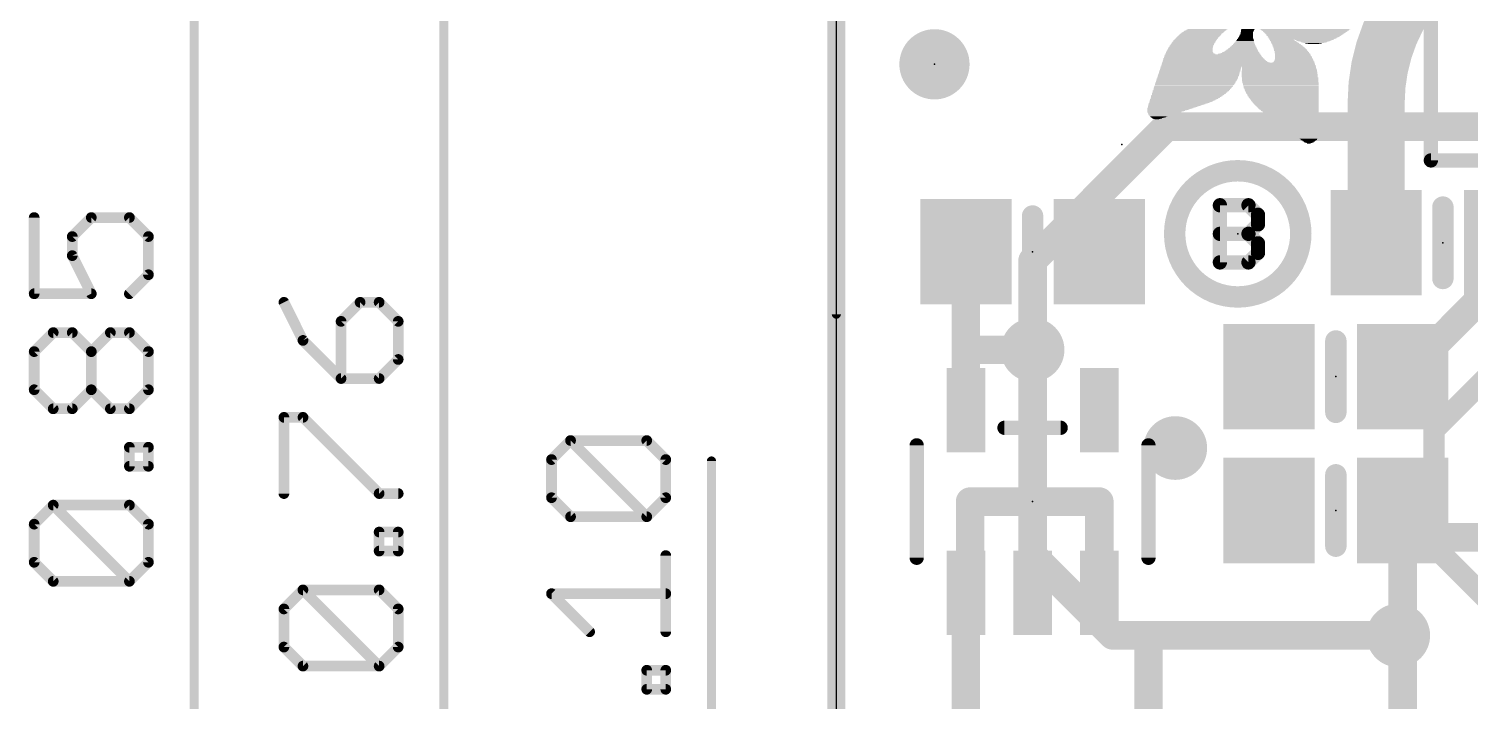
# Model space of a CAD drawing. Extents: x -11.5 to 29.3, y -5.3 to 31.6.
# Drawn here: x -11.5 to 9.02, y 6.68 to 16.25 of the extents above; entities that cross this region are included whole.
import ezdxf

# ---------------------------------------------------------------- set-up
doc = ezdxf.new("R2010")
doc.units = 0
for name, color, linetype in [('1', 12, 'CONTINUOUS'), ('16', 132, 'CONTINUOUS'), ('18', 110, 'CONTINUOUS'), ('20', 53, 'CONTINUOUS'), ('21', 40, 'CONTINUOUS'), ('23', 40, 'CONTINUOUS'), ('47', 253, 'CONTINUOUS')]:
    doc.layers.add(name, color=color, linetype=linetype)

# ---------------------------------------------------------------- blocks, each defined once
blk = doc.blocks.new('RECT')
blk.add_solid([(-0.5, -0.5), (0.5, -0.5), (-0.5, 0.5), (0.5, 0.5)])
blk = doc.blocks.new('PIE')
at = {"const_width": 0.5}
blk.add_lwpolyline([(0, -0.25, 1), (0, 0.25, 1), (0, -0.25)], format="xyb", dxfattribs=at)
blk = doc.blocks.new('ROUNDV')
at = {"const_width": 0.5}
blk.add_lwpolyline([(0, -0.25, 1), (0, 0.25, 1), (0, -0.25)], format="xyb", dxfattribs=at)

msp = doc.modelspace()

# ---------------------------------------------------------------- linework, layer by layer
at = {"layer": '1'}
for points, const_width in [([(0, 0), (0, 21.59)], 0.254), ([(7.686, 13.208), (7.686, 15.201)], 0.8128), ([(1.844, 11.684), (1.844, 13.081)], 0.4064), ([(9.586, 12.827), (8.062, 11.303)], 0.4064), ([(1.844, 10.8251), (1.844, 11.684)], 0.4064), ([(1.844, 11.684), (2.794, 11.684)], 0.4064), ([(3.744, 9.525), (1.905, 9.525)], 0.4064), ([(1.905, 9.525), (1.905, 8.2249)], 0.4064), ([(3.744, 8.2249), (3.744, 9.525)], 0.4064), ([(8.062, 9.398), (8.062, 7.62)], 0.4064), ([(8.062, 9.398), (8.443, 9.017)], 0.4064), ([(8.443, 9.017), (10.287, 9.017)], 0.4064), ([(1.844, 5.842), (1.844, 8.2249)], 0.4064), ([(1.905, 8.2249), (1.844, 8.2249)], 0.4064), ([(8.001, 7.62), (8.062, 7.62)], 0.4064), ([(8.062, 7.62), (8.062, 5.842)], 0.4064)]:
    msp.add_lwpolyline(points, dxfattribs=dict(at, const_width=const_width))
for points, const_width in [([(10.265, 17.78, 0.4142), (7.686, 15.201)], 0.8128), ([(7.8892, 15.201, 1), (7.4828, 15.201)], 0.4064), ([(7.4828, 15.201, 1), (7.8892, 15.201)], 0.4064), ([(7.4828, 13.208, 1), (7.8892, 13.208)], 0.4064), ([(1.9456, 13.081, 1), (1.7424, 13.081)], 0.2032), ([(1.9456, 11.684, 1), (1.7424, 11.684)], 0.2032), ([(1.844, 11.7856, 1), (1.844, 11.5824)], 0.2032), ([(1.7424, 11.684, 1), (1.9456, 11.684)], 0.2032), ([(2.794, 11.5824, 1), (2.794, 11.7856)], 0.2032), ([(7.9902, 11.3748, 1), (8.1338, 11.2312)], 0.2032), ([(1.7424, 10.8251, 1), (1.9456, 10.8251)], 0.2032), ([(1.905, 9.6266, 1), (1.905, 9.4234)], 0.2032), ([(2.0066, 9.525, 1), (1.8034, 9.525)], 0.2032), ([(3.8456, 9.525, 1), (3.6424, 9.525)], 0.2032), ([(3.744, 9.4234, 1), (3.744, 9.6266)], 0.2032), ([(8.1636, 9.398, 1), (7.9604, 9.398)], 0.2032), ([(8.1338, 9.4698, 1), (7.9902, 9.3262)], 0.2032), ([(8.443, 9.1186, 1), (8.443, 8.9154)], 0.2032), ([(8.3712, 8.9452, 1), (8.5148, 9.0888)], 0.2032), ([(1.9456, 8.2249, 1), (1.7424, 8.2249)], 0.2032), ([(1.844, 8.3265, 1), (1.844, 8.1233)], 0.2032), ([(1.905, 8.1233, 1), (1.905, 8.3265)], 0.2032), ([(1.8034, 8.2249, 1), (2.0066, 8.2249)], 0.2032), ([(3.6424, 8.2249, 1), (3.8456, 8.2249)], 0.2032), ([(8.001, 7.7216, 1), (8.001, 7.5184)], 0.2032), ([(8.1636, 7.62, 1), (7.9604, 7.62)], 0.2032), ([(8.062, 7.5184, 1), (8.062, 7.7216)], 0.2032), ([(7.9604, 7.62, 1), (8.1636, 7.62)], 0.2032)]:
    msp.add_lwpolyline(points, format="xyb", dxfattribs=dict(at, const_width=const_width))
at = {"layer": '16'}
for points, const_width in [([(0, 0), (0, 21.59)], 0.254), ([(4.699, 14.859), (2.794, 12.954)], 0.4064), ([(22.733, 14.859), (4.699, 14.859)], 0.4064), ([(2.794, 12.954), (2.794, 11.684)], 0.4064), ([(8.509, 10.541), (9.906, 11.938)], 0.3048), ([(2.794, 11.684), (2.794, 8.763)], 0.4064), ([(8.509, 8.89), (8.509, 10.541)], 0.3048), ([(9.525, 7.874), (8.509, 8.89)], 0.3048), ([(2.794, 8.763), (3.937, 7.62)], 0.4064), ([(3.937, 7.62), (4.445, 7.62)], 0.4064), ([(4.445, 7.62), (8.001, 7.62)], 0.4064), ([(4.445, 2.54), (4.445, 7.62)], 0.4064)]:
    msp.add_lwpolyline(points, dxfattribs=dict(at, const_width=const_width))
for points, const_width in [([(4.699, 14.9606, 1), (4.699, 14.7574)], 0.2032), ([(4.7708, 14.7872, 1), (4.6272, 14.9308)], 0.2032), ([(2.8956, 12.954, 1), (2.6924, 12.954)], 0.2032), ([(2.7222, 13.0258, 1), (2.8658, 12.8822)], 0.2032), ([(2.8956, 11.684, 1), (2.6924, 11.684)], 0.2032), ([(2.6924, 11.684, 1), (2.8956, 11.684)], 0.2032), ([(8.5852, 10.541, 1), (8.4328, 10.541)], 0.1524), ([(8.4551, 10.5949, 1), (8.5629, 10.4871)], 0.1524), ([(8.5629, 8.9439, 1), (8.4551, 8.8361)], 0.1524), ([(2.6924, 8.763, 1), (2.8956, 8.763)], 0.2032), ([(2.8658, 8.8348, 1), (2.7222, 8.6912)], 0.2032), ([(8.4328, 8.89, 1), (8.5852, 8.89)], 0.1524), ([(3.937, 7.7216, 1), (3.937, 7.5184)], 0.2032), ([(4.445, 7.7216, 1), (4.445, 7.5184)], 0.2032), ([(4.5466, 7.62, 1), (4.3434, 7.62)], 0.2032), ([(4.445, 7.5184, 1), (4.445, 7.7216)], 0.2032), ([(8.001, 7.5184, 1), (8.001, 7.7216)], 0.2032), ([(3.8652, 7.5482, 1), (4.0088, 7.6918)], 0.2032)]:
    msp.add_lwpolyline(points, format="xyb", dxfattribs=dict(at, const_width=const_width))
at = {"layer": '20'}
msp.add_line((0, 2.54), (0, 19.05), dxfattribs=at)
at = {"layer": '21'}
for points, const_width in [([(8.465, 19.98), (8.465, 14.38)], 0.2032), ([(8.465, 14.38), (15.465, 14.38)], 0.2032), ([(5.461, 12.9286), (5.461, 13.7421)], 0.2032), ([(5.461, 13.7421), (5.8677, 13.7421)], 0.2032), ([(5.8677, 13.7421), (6.0033, 13.6065)], 0.2032), ([(8.636, 13.716), (8.636, 12.7)], 0.3048), ([(2.794, 13.589), (2.794, 12.573)], 0.3048), ([(6.0033, 13.4709), (5.8677, 13.3353)], 0.2032), ([(6.0033, 13.6065), (6.0033, 13.4709)], 0.2032), ([(5.461, 13.3353), (5.8677, 13.3353)], 0.2032), ([(5.8677, 13.3353), (6.0033, 13.1998)], 0.2032), ([(6.0033, 13.0642), (5.8677, 12.9286)], 0.2032), ([(6.0033, 13.1998), (6.0033, 13.0642)], 0.2032), ([(5.8677, 12.9286), (5.461, 12.9286)], 0.2032), ([(7.112, 10.795), (7.112, 11.811)], 0.3048), ([(2.394, 10.575), (3.194, 10.575)], 0.2032), ([(1.144, 10.325), (1.144, 8.725)], 0.2032), ([(4.444, 10.325), (4.444, 8.725)], 0.2032), ([(7.112, 8.89), (7.112, 9.906)], 0.3048)]:
    msp.add_lwpolyline(points, dxfattribs=dict(at, const_width=const_width))
for points, const_width in [([(5.715, 12.437, 1), (5.715, 14.233, 1), (5.715, 12.437)], 0.3048), ([(8.465, 14.4308, 1), (8.465, 14.3292)], 0.1016), ([(8.4142, 14.38, 1), (8.5158, 14.38)], 0.1016), ([(5.5118, 13.7421, 1), (5.4102, 13.7421)], 0.1016), ([(5.461, 13.7929, 1), (5.461, 13.6913)], 0.1016), ([(5.9037, 13.778, 1), (5.8318, 13.7062)], 0.1016), ([(5.8677, 13.6913, 1), (5.8677, 13.7929)], 0.1016), ([(8.7122, 13.716, 1), (8.5598, 13.716)], 0.1524), ([(2.8702, 13.589, 1), (2.7178, 13.589)], 0.1524), ([(6.0541, 13.6065, 1), (5.9525, 13.6065)], 0.1016), ([(5.9674, 13.5706, 1), (6.0392, 13.6424)], 0.1016), ([(6.0392, 13.435, 1), (5.9674, 13.5068)], 0.1016), ([(5.461, 13.3861, 1), (5.461, 13.2845)], 0.1016), ([(5.9037, 13.3713, 1), (5.8318, 13.2994)], 0.1016), ([(5.8318, 13.3713, 1), (5.9037, 13.2994)], 0.1016), ([(5.8677, 13.2845, 1), (5.8677, 13.3861)], 0.1016), ([(5.9525, 13.4709, 1), (6.0541, 13.4709)], 0.1016), ([(6.0541, 13.1998, 1), (5.9525, 13.1998)], 0.1016), ([(5.9674, 13.1638, 1), (6.0392, 13.2357)], 0.1016), ([(6.0392, 13.0283, 1), (5.9674, 13.1001)], 0.1016), ([(5.461, 12.9794, 1), (5.461, 12.8778)], 0.1016), ([(5.4102, 12.9286, 1), (5.5118, 12.9286)], 0.1016), ([(5.8318, 12.9645, 1), (5.9037, 12.8927)], 0.1016), ([(5.8677, 12.8778, 1), (5.8677, 12.9794)], 0.1016), ([(5.9525, 13.0642, 1), (6.0541, 13.0642)], 0.1016), ([(8.5598, 12.7, 1), (8.7122, 12.7)], 0.1524), ([(2.7178, 12.573, 1), (2.8702, 12.573)], 0.1524), ([(7.1882, 11.811, 1), (7.0358, 11.811)], 0.1524), ([(2.394, 10.6258, 1), (2.394, 10.5242)], 0.1016), ([(3.194, 10.5242, 1), (3.194, 10.6258)], 0.1016), ([(7.0358, 10.795, 1), (7.1882, 10.795)], 0.1524), ([(1.1948, 10.325, 1), (1.0932, 10.325)], 0.1016), ([(4.4948, 10.325, 1), (4.3932, 10.325)], 0.1016), ([(7.1882, 9.906, 1), (7.0358, 9.906)], 0.1524), ([(7.0358, 8.89, 1), (7.1882, 8.89)], 0.1524), ([(1.0932, 8.725, 1), (1.1948, 8.725)], 0.1016), ([(4.3932, 8.725, 1), (4.4948, 8.725)], 0.1016)]:
    msp.add_lwpolyline(points, format="xyb", dxfattribs=dict(at, const_width=const_width))
at = {"layer": '23'}
for p in [(1.397, 15.748), (4.064, 14.605), (5.715, 13.335), (8.636, 13.208), (2.794, 13.081), (7.112, 11.303), (2.794, 9.525), (7.112, 9.398)]:
    msp.add_point(p, dxfattribs=at)
at = {"layer": '47'}
for points, const_width in [([(0, 12.192), (0, 31.16)], 0.13), ([(-9.144, 0.065), (-9.144, 21.525)], 0.13), ([(-5.588, 0.065), (-5.588, 19.112)], 0.13), ([(-11.4217, 13.5674), (-11.4217, 12.4827)], 0.1524), ([(-10.8794, 13.2962), (-10.6082, 13.5674)], 0.1524), ([(-10.6082, 13.5674), (-10.0659, 13.5674)], 0.1524), ([(-10.0659, 13.5674), (-9.7947, 13.2962)], 0.1524), ([(-10.8794, 13.025), (-10.8794, 13.2962)], 0.1524), ([(-9.7947, 13.2962), (-9.7947, 12.7539)], 0.1524), ([(-10.6082, 12.4827), (-10.8794, 13.025)], 0.1524), ([(-9.7947, 12.7539), (-10.0659, 12.4827)], 0.1524), ([(-11.4217, 12.4827), (-10.6082, 12.4827)], 0.1524), ([(-7.8657, 12.3609), (-7.5945, 11.8185)], 0.1524), ([(-6.781, 12.3609), (-7.0522, 12.0897)], 0.1524), ([(-6.5099, 12.3609), (-6.781, 12.3609)], 0.1524), ([(-6.2387, 12.0897), (-6.5099, 12.3609)], 0.1524), ([(-7.0522, 12.0897), (-7.0522, 11.2762)], 0.1524), ([(-6.2387, 11.5474), (-6.2387, 12.0897)], 0.1524), ([(-11.4217, 11.659), (-11.1505, 11.9302)], 0.1524), ([(-11.1505, 11.9302), (-10.8794, 11.9302)], 0.1524), ([(-10.8794, 11.9302), (-10.6082, 11.659)], 0.1524), ([(-10.6082, 11.659), (-10.337, 11.9302)], 0.1524), ([(-10.337, 11.9302), (-10.0659, 11.9302)], 0.1524), ([(-10.0659, 11.9302), (-9.7947, 11.659)], 0.1524), ([(-11.4217, 11.1167), (-11.4217, 11.659)], 0.1524), ([(-10.6082, 11.1167), (-10.6082, 11.659)], 0.1524), ([(-9.7947, 11.659), (-9.7947, 11.1167)], 0.1524), ([(-7.5945, 11.8185), (-7.0522, 11.2762)], 0.1524), ([(-6.5099, 11.2762), (-6.2387, 11.5474)], 0.1524), ([(-7.0522, 11.2762), (-6.5099, 11.2762)], 0.1524), ([(-11.1505, 10.8455), (-11.4217, 11.1167)], 0.1524), ([(-10.6082, 11.1167), (-10.8794, 10.8455)], 0.1524), ([(-10.337, 10.8455), (-10.6082, 11.1167)], 0.1524), ([(-9.7947, 11.1167), (-10.0659, 10.8455)], 0.1524), ([(-10.8794, 10.8455), (-11.1505, 10.8455)], 0.1524), ([(-10.0659, 10.8455), (-10.337, 10.8455)], 0.1524), ([(-7.8657, 9.639), (-7.8657, 10.7237)], 0.1524), ([(-7.8657, 10.7237), (-7.5945, 10.7237)], 0.1524), ([(-7.5945, 10.7237), (-6.5099, 9.639)], 0.1524), ([(-4.0557, 10.1226), (-3.7845, 10.3938)], 0.1524), ([(-3.7845, 10.3938), (-2.6999, 10.3938)], 0.1524), ([(-2.6999, 9.3091), (-3.7845, 10.3938)], 0.1524), ([(-2.6999, 10.3938), (-2.4287, 10.1226)], 0.1524), ([(-10.0659, 10.027), (-10.0659, 10.2981)], 0.1524), ([(-10.0659, 10.2981), (-9.7947, 10.2981)], 0.1524), ([(-9.7947, 10.2981), (-9.7947, 10.027)], 0.1524), ([(-9.7947, 10.027), (-10.0659, 10.027)], 0.1524), ([(-4.0557, 9.5803), (-4.0557, 10.1226)], 0.1524), ([(-2.4287, 10.1226), (-2.4287, 9.5803)], 0.1524), ([(-1.778, 2.605), (-1.778, 10.1028)], 0.13), ([(-6.5099, 9.639), (-6.2387, 9.639)], 0.1524), ([(-3.7845, 9.3091), (-4.0557, 9.5803)], 0.1524), ([(-2.4287, 9.5803), (-2.6999, 9.3091)], 0.1524), ([(-11.4217, 9.2033), (-11.1505, 9.4745)], 0.1524), ([(-11.1505, 9.4745), (-10.0659, 9.4745)], 0.1524), ([(-10.0659, 8.3898), (-11.1505, 9.4745)], 0.1524), ([(-10.0659, 9.4745), (-9.7947, 9.2033)], 0.1524), ([(-11.4217, 8.661), (-11.4217, 9.2033)], 0.1524), ([(-9.7947, 9.2033), (-9.7947, 8.661)], 0.1524), ([(-2.6999, 9.3091), (-3.7845, 9.3091)], 0.1524), ([(-6.5099, 8.8205), (-6.5099, 9.0916)], 0.1524), ([(-6.5099, 9.0916), (-6.2387, 9.0916)], 0.1524), ([(-6.2387, 9.0916), (-6.2387, 8.8205)], 0.1524), ([(-6.2387, 8.8205), (-6.5099, 8.8205)], 0.1524), ([(-2.4287, 7.6719), (-2.4287, 8.7566)], 0.1524), ([(-11.1505, 8.3898), (-11.4217, 8.661)], 0.1524), ([(-9.7947, 8.661), (-10.0659, 8.3898)], 0.1524), ([(-10.0659, 8.3898), (-11.1505, 8.3898)], 0.1524), ([(-7.8657, 7.9968), (-7.5945, 8.268)], 0.1524), ([(-7.5945, 8.268), (-6.5099, 8.268)], 0.1524), ([(-6.5099, 7.1833), (-7.5945, 8.268)], 0.1524), ([(-6.5099, 8.268), (-6.2387, 7.9968)], 0.1524), ([(-3.5134, 7.6719), (-4.0557, 8.2143)], 0.1524), ([(-4.0557, 8.2143), (-2.4287, 8.2143)], 0.1524), ([(-7.8657, 7.4545), (-7.8657, 7.9968)], 0.1524), ([(-6.2387, 7.9968), (-6.2387, 7.4545)], 0.1524), ([(-7.5945, 7.1833), (-7.8657, 7.4545)], 0.1524), ([(-6.2387, 7.4545), (-6.5099, 7.1833)], 0.1524), ([(-6.5099, 7.1833), (-7.5945, 7.1833)], 0.1524), ([(-2.6999, 6.8534), (-2.6999, 7.1245)], 0.1524), ([(-2.6999, 7.1245), (-2.4287, 7.1245)], 0.1524), ([(-2.4287, 7.1245), (-2.4287, 6.8534)], 0.1524), ([(-2.4287, 6.8534), (-2.6999, 6.8534)], 0.1524)]:
    msp.add_lwpolyline(points, dxfattribs=dict(at, const_width=const_width))
for points, const_width in [([(-11.3836, 13.5674, 1), (-11.4598, 13.5674)], 0.0762), ([(-10.6082, 13.6055, 1), (-10.6082, 13.5293)], 0.0762), ([(-10.5813, 13.5404, 1), (-10.6351, 13.5943)], 0.0762), ([(-10.0389, 13.5943, 1), (-10.0928, 13.5404)], 0.0762), ([(-10.0659, 13.5293, 1), (-10.0659, 13.6055)], 0.0762), ([(-10.8413, 13.2962, 1), (-10.9175, 13.2962)], 0.0762), ([(-10.9063, 13.3231, 1), (-10.8524, 13.2693)], 0.0762), ([(-9.7566, 13.2962, 1), (-9.8328, 13.2962)], 0.0762), ([(-9.8216, 13.2693, 1), (-9.7678, 13.3231)], 0.0762), ([(-10.9175, 13.025, 1), (-10.8413, 13.025)], 0.0762), ([(-10.8453, 13.0421, 1), (-10.9134, 13.008)], 0.0762), ([(-9.8328, 12.7539, 1), (-9.7566, 12.7539)], 0.0762), ([(-9.7678, 12.7269, 1), (-9.8216, 12.7808)], 0.0762), ([(-11.4217, 12.5208, 1), (-11.4217, 12.4446)], 0.0762), ([(-11.4598, 12.4827, 1), (-11.3836, 12.4827)], 0.0762), ([(-10.6423, 12.4657, 1), (-10.5741, 12.4997)], 0.0762), ([(-10.6082, 12.4446, 1), (-10.6082, 12.5208)], 0.0762), ([(-10.0928, 12.5096, 1), (-10.0389, 12.4558)], 0.0762), ([(-7.8316, 12.3779, 1), (-7.8998, 12.3438)], 0.0762), ([(-6.781, 12.399, 1), (-6.781, 12.3228)], 0.0762), ([(-6.7541, 12.3339, 1), (-6.808, 12.3878)], 0.0762), ([(-6.4829, 12.3878, 1), (-6.5368, 12.3339)], 0.0762), ([(-6.5099, 12.3228, 1), (-6.5099, 12.399)], 0.0762), ([(-7.0141, 12.0897, 1), (-7.0903, 12.0897)], 0.0762), ([(-7.0791, 12.1166, 1), (-7.0253, 12.0628)], 0.0762), ([(-6.2006, 12.0897, 1), (-6.2768, 12.0897)], 0.0762), ([(-6.2656, 12.0628, 1), (-6.2118, 12.1166)], 0.0762), ([(-0.0325, 12.192, 1), (0.0325, 12.192)], 0.065), ([(-11.1505, 11.9683, 1), (-11.1505, 11.8921)], 0.0762), ([(-11.1236, 11.9033, 1), (-11.1775, 11.9571)], 0.0762), ([(-10.8524, 11.9571, 1), (-10.9063, 11.9033)], 0.0762), ([(-10.8794, 11.8921, 1), (-10.8794, 11.9683)], 0.0762), ([(-10.337, 11.9683, 1), (-10.337, 11.8921)], 0.0762), ([(-10.3101, 11.9033, 1), (-10.364, 11.9571)], 0.0762), ([(-10.0389, 11.9571, 1), (-10.0928, 11.9033)], 0.0762), ([(-10.0659, 11.8921, 1), (-10.0659, 11.9683)], 0.0762), ([(-11.3836, 11.659, 1), (-11.4598, 11.659)], 0.0762), ([(-11.4486, 11.686, 1), (-11.3947, 11.6321)], 0.0762), ([(-10.5701, 11.659, 1), (-10.6463, 11.659)], 0.0762), ([(-10.6351, 11.686, 1), (-10.5813, 11.6321)], 0.0762), ([(-10.6351, 11.6321, 1), (-10.5813, 11.686)], 0.0762), ([(-9.7566, 11.659, 1), (-9.8328, 11.659)], 0.0762), ([(-9.8216, 11.6321, 1), (-9.7678, 11.686)], 0.0762), ([(-7.5676, 11.8455, 1), (-7.6215, 11.7916)], 0.0762), ([(-7.6286, 11.8015, 1), (-7.5604, 11.8356)], 0.0762), ([(-6.2768, 11.5474, 1), (-6.2006, 11.5474)], 0.0762), ([(-6.2118, 11.5204, 1), (-6.2656, 11.5743)], 0.0762), ([(-7.0522, 11.3143, 1), (-7.0522, 11.2381)], 0.0762), ([(-7.0903, 11.2762, 1), (-7.0141, 11.2762)], 0.0762), ([(-7.0791, 11.2493, 1), (-7.0253, 11.3031)], 0.0762), ([(-6.5368, 11.3031, 1), (-6.4829, 11.2493)], 0.0762), ([(-6.5099, 11.2381, 1), (-6.5099, 11.3143)], 0.0762), ([(-11.4598, 11.1167, 1), (-11.3836, 11.1167)], 0.0762), ([(-11.3947, 11.1436, 1), (-11.4486, 11.0898)], 0.0762), ([(-10.6463, 11.1167, 1), (-10.5701, 11.1167)], 0.0762), ([(-10.5813, 11.1436, 1), (-10.6351, 11.0898)], 0.0762), ([(-10.5813, 11.0898, 1), (-10.6351, 11.1436)], 0.0762), ([(-9.8328, 11.1167, 1), (-9.7566, 11.1167)], 0.0762), ([(-9.7678, 11.0898, 1), (-9.8216, 11.1436)], 0.0762), ([(-11.1505, 10.8836, 1), (-11.1505, 10.8074)], 0.0762), ([(-11.1775, 10.8186, 1), (-11.1236, 10.8725)], 0.0762), ([(-10.9063, 10.8725, 1), (-10.8524, 10.8186)], 0.0762), ([(-10.8794, 10.8074, 1), (-10.8794, 10.8836)], 0.0762), ([(-10.337, 10.8836, 1), (-10.337, 10.8074)], 0.0762), ([(-10.364, 10.8186, 1), (-10.3101, 10.8725)], 0.0762), ([(-10.0928, 10.8725, 1), (-10.0389, 10.8186)], 0.0762), ([(-10.0659, 10.8074, 1), (-10.0659, 10.8836)], 0.0762), ([(-7.8276, 10.7237, 1), (-7.9038, 10.7237)], 0.0762), ([(-7.8657, 10.7618, 1), (-7.8657, 10.6856)], 0.0762), ([(-7.5676, 10.7506, 1), (-7.6215, 10.6968)], 0.0762), ([(-7.5945, 10.6856, 1), (-7.5945, 10.7618)], 0.0762), ([(-3.7576, 10.4207, 1), (-3.8115, 10.3668)], 0.0762), ([(-3.7845, 10.4319, 1), (-3.7845, 10.3557)], 0.0762), ([(-3.7576, 10.3668, 1), (-3.8115, 10.4207)], 0.0762), ([(-2.6729, 10.4207, 1), (-2.7268, 10.3668)], 0.0762), ([(-2.6999, 10.3557, 1), (-2.6999, 10.4319)], 0.0762), ([(-10.0278, 10.2981, 1), (-10.104, 10.2981)], 0.0762), ([(-10.0659, 10.3362, 1), (-10.0659, 10.26)], 0.0762), ([(-9.7566, 10.2981, 1), (-9.8328, 10.2981)], 0.0762), ([(-9.7947, 10.26, 1), (-9.7947, 10.3362)], 0.0762), ([(-10.0659, 10.0651, 1), (-10.0659, 9.9889)], 0.0762), ([(-10.104, 10.027, 1), (-10.0278, 10.027)], 0.0762), ([(-9.8328, 10.027, 1), (-9.7566, 10.027)], 0.0762), ([(-9.7947, 9.9889, 1), (-9.7947, 10.0651)], 0.0762), ([(-4.0176, 10.1226, 1), (-4.0938, 10.1226)], 0.0762), ([(-4.0826, 10.1495, 1), (-4.0287, 10.0956)], 0.0762), ([(-2.3906, 10.1226, 1), (-2.4668, 10.1226)], 0.0762), ([(-2.4556, 10.0956, 1), (-2.4018, 10.1495)], 0.0762), ([(-1.7455, 10.1028, 1), (-1.8105, 10.1028)], 0.065), ([(-7.9038, 9.639, 1), (-7.8276, 9.639)], 0.0762), ([(-6.5099, 9.6771, 1), (-6.5099, 9.6009)], 0.0762), ([(-6.5368, 9.6121, 1), (-6.4829, 9.666)], 0.0762), ([(-6.2387, 9.6009, 1), (-6.2387, 9.6771)], 0.0762), ([(-4.0287, 9.6072, 1), (-4.0826, 9.5533)], 0.0762), ([(-2.4018, 9.5533, 1), (-2.4556, 9.6072)], 0.0762), ([(-11.1236, 9.5014, 1), (-11.1775, 9.4475)], 0.0762), ([(-11.1505, 9.5126, 1), (-11.1505, 9.4364)], 0.0762), ([(-11.1236, 9.4475, 1), (-11.1775, 9.5014)], 0.0762), ([(-10.0389, 9.5014, 1), (-10.0928, 9.4475)], 0.0762), ([(-10.0659, 9.4364, 1), (-10.0659, 9.5126)], 0.0762), ([(-4.0938, 9.5803, 1), (-4.0176, 9.5803)], 0.0762), ([(-2.4668, 9.5803, 1), (-2.3906, 9.5803)], 0.0762), ([(-11.3836, 9.2033, 1), (-11.4598, 9.2033)], 0.0762), ([(-11.4486, 9.2302, 1), (-11.3947, 9.1764)], 0.0762), ([(-9.7566, 9.2033, 1), (-9.8328, 9.2033)], 0.0762), ([(-9.8216, 9.1764, 1), (-9.7678, 9.2302)], 0.0762), ([(-3.7845, 9.3472, 1), (-3.7845, 9.271)], 0.0762), ([(-3.8115, 9.2821, 1), (-3.7576, 9.336)], 0.0762), ([(-2.7268, 9.336, 1), (-2.6729, 9.2821)], 0.0762), ([(-2.7268, 9.2821, 1), (-2.6729, 9.336)], 0.0762), ([(-2.6999, 9.271, 1), (-2.6999, 9.3472)], 0.0762), ([(-6.4718, 9.0916, 1), (-6.548, 9.0916)], 0.0762), ([(-6.5099, 9.1297, 1), (-6.5099, 9.0535)], 0.0762), ([(-6.2006, 9.0916, 1), (-6.2768, 9.0916)], 0.0762), ([(-6.2387, 9.0535, 1), (-6.2387, 9.1297)], 0.0762), ([(-6.5099, 8.8586, 1), (-6.5099, 8.7824)], 0.0762), ([(-6.548, 8.8205, 1), (-6.4718, 8.8205)], 0.0762), ([(-6.2768, 8.8205, 1), (-6.2006, 8.8205)], 0.0762), ([(-6.2387, 8.7824, 1), (-6.2387, 8.8586)], 0.0762), ([(-2.3906, 8.7566, 1), (-2.4668, 8.7566)], 0.0762), ([(-11.3947, 8.6879, 1), (-11.4486, 8.634)], 0.0762), ([(-11.4598, 8.661, 1), (-11.3836, 8.661)], 0.0762), ([(-9.8328, 8.661, 1), (-9.7566, 8.661)], 0.0762), ([(-9.7678, 8.634, 1), (-9.8216, 8.6879)], 0.0762), ([(-11.1505, 8.4279, 1), (-11.1505, 8.3517)], 0.0762), ([(-11.1775, 8.3629, 1), (-11.1236, 8.4168)], 0.0762), ([(-10.0928, 8.4168, 1), (-10.0389, 8.3629)], 0.0762), ([(-10.0928, 8.3629, 1), (-10.0389, 8.4168)], 0.0762), ([(-10.0659, 8.3517, 1), (-10.0659, 8.4279)], 0.0762), ([(-7.5676, 8.2949, 1), (-7.6215, 8.241)], 0.0762), ([(-7.5945, 8.3061, 1), (-7.5945, 8.2299)], 0.0762), ([(-7.5676, 8.241, 1), (-7.6215, 8.2949)], 0.0762), ([(-6.4829, 8.2949, 1), (-6.5368, 8.241)], 0.0762), ([(-6.5099, 8.2299, 1), (-6.5099, 8.3061)], 0.0762), ([(-4.0287, 8.2412, 1), (-4.0826, 8.1873)], 0.0762), ([(-4.0557, 8.2524, 1), (-4.0557, 8.1762)], 0.0762), ([(-2.4287, 8.1762, 1), (-2.4287, 8.2524)], 0.0762), ([(-7.8276, 7.9968, 1), (-7.9038, 7.9968)], 0.0762), ([(-7.8926, 8.0237, 1), (-7.8387, 7.9699)], 0.0762), ([(-6.2006, 7.9968, 1), (-6.2768, 7.9968)], 0.0762), ([(-6.2656, 7.9699, 1), (-6.2118, 8.0237)], 0.0762), ([(-3.5403, 7.645, 1), (-3.4864, 7.6989)], 0.0762), ([(-2.4668, 7.6719, 1), (-2.3906, 7.6719)], 0.0762), ([(-7.8387, 7.4814, 1), (-7.8926, 7.4275)], 0.0762), ([(-7.9038, 7.4545, 1), (-7.8276, 7.4545)], 0.0762), ([(-6.2768, 7.4545, 1), (-6.2006, 7.4545)], 0.0762), ([(-6.2118, 7.4275, 1), (-6.2656, 7.4814)], 0.0762), ([(-7.5945, 7.2214, 1), (-7.5945, 7.1452)], 0.0762), ([(-7.6215, 7.1564, 1), (-7.5676, 7.2103)], 0.0762), ([(-6.5368, 7.2103, 1), (-6.4829, 7.1564)], 0.0762), ([(-6.5368, 7.1564, 1), (-6.4829, 7.2103)], 0.0762), ([(-6.5099, 7.1452, 1), (-6.5099, 7.2214)], 0.0762), ([(-2.6618, 7.1245, 1), (-2.738, 7.1245)], 0.0762), ([(-2.6999, 7.1626, 1), (-2.6999, 7.0864)], 0.0762), ([(-2.3906, 7.1245, 1), (-2.4668, 7.1245)], 0.0762), ([(-2.4287, 7.0864, 1), (-2.4287, 7.1626)], 0.0762), ([(-2.6999, 6.8915, 1), (-2.6999, 6.8153)], 0.0762), ([(-2.738, 6.8534, 1), (-2.6618, 6.8534)], 0.0762), ([(-2.4668, 6.8534, 1), (-2.3906, 6.8534)], 0.0762), ([(-2.4287, 6.8153, 1), (-2.4287, 6.8915)], 0.0762)]:
    msp.add_lwpolyline(points, format="xyb", dxfattribs=dict(at, const_width=const_width))

# ---------------------------------------------------------------- block references
at = {"layer": '1'}
msp.add_blockref('PIE', (1.397, 15.748), dxfattribs=at)
for p, xscale, yscale in [((7.686, 13.208), 1.3, 1.5), ((9.586, 13.208), 1.3, 1.5), ((1.844, 13.081), 1.3, 1.5), ((3.744, 13.081), 1.3, 1.5), ((1.844, 10.8251), 0.55, 1.2), ((3.744, 10.8251), 0.55, 1.2), ((1.844, 8.2249), 0.55, 1.2), ((2.794, 8.2249), 0.55, 1.2), ((3.744, 8.2249), 0.55, 1.2)]:
    msp.add_blockref('RECT', p, dxfattribs=dict(at, xscale=xscale, yscale=yscale))
at = {"layer": '1', "xscale": 1.3, "yscale": 1.5, "rotation": 180}
for p in [(6.162, 11.303), (8.062, 11.303), (6.162, 9.398), (8.062, 9.398)]:
    msp.add_blockref('RECT', p, dxfattribs=at)
at = {"layer": '18', "xscale": 0.9064, "yscale": 0.9064}
for p in [(2.794, 11.684), (2.794, 11.684), (4.826, 10.287), (4.826, 10.287), (8.001, 7.62), (8.001, 7.62)]:
    msp.add_blockref('ROUNDV', p, dxfattribs=at)
at = {"layer": '21'}
for p, xscale, yscale in [((5.2292, 16.2115), 0.5842, 0.0063), ((5.2388, 16.2179), 0.5779, 0.0064), ((5.2451, 16.2243), 0.5778, 0.0063), ((5.2578, 16.2306), 0.5778, 0.0064), ((5.2674, 16.237), 0.5715, 0.0063), ((5.2769, 16.2433), 0.5651, 0.0064), ((5.2896, 16.2496), 0.5651, 0.0063), ((5.8547, 16.237), 0.1842, 0.0063), ((5.8547, 16.2306), 0.1842, 0.0064), ((5.8515, 16.2243), 0.1778, 0.0063), ((5.8515, 16.2179), 0.1778, 0.0064), ((5.8483, 16.2115), 0.1715, 0.0063), ((5.8611, 16.2496), 0.1969, 0.0063), ((5.8611, 16.2433), 0.1841, 0.0064), ((6.6739, 16.2496), 1.2891, 0.0063), ((6.6739, 16.2433), 1.2637, 0.0064), ((6.6739, 16.237), 1.2509, 0.0063), ((6.6771, 16.2306), 1.2319, 0.0064), ((6.6739, 16.2243), 1.2129, 0.0063), ((6.6739, 16.2179), 1.2001, 0.0064), ((6.6739, 16.2115), 1.1875, 0.0063), ((5.0578, 16.0147), 0.6223, 0.0064), ((5.0578, 16.0084), 0.6223, 0.0063), ((5.061, 16.0211), 0.6159, 0.0063), ((5.0673, 16.0338), 0.616, 0.0063), ((5.0673, 16.0274), 0.616, 0.0064), ((5.0737, 16.0401), 0.6159, 0.0064), ((5.08, 16.0528), 0.616, 0.0064), ((5.0768, 16.0465), 0.6096, 0.0063), ((5.0864, 16.0592), 0.6159, 0.0063), ((5.0895, 16.0655), 0.6096, 0.0064), ((5.0959, 16.0719), 0.6096, 0.0063), ((5.1022, 16.0846), 0.6096, 0.0063), ((5.0991, 16.0782), 0.6033, 0.0064), ((5.1086, 16.0909), 0.6096, 0.0064), ((5.1118, 16.0973), 0.6033, 0.0063), ((5.1181, 16.1036), 0.6032, 0.0064), ((5.1245, 16.11), 0.6033, 0.0063), ((5.1308, 16.1163), 0.6032, 0.0064), ((5.134, 16.1227), 0.5969, 0.0063), ((5.1404, 16.129), 0.5969, 0.0064), ((5.1467, 16.1354), 0.5969, 0.0063), ((5.1531, 16.1417), 0.5969, 0.0064), ((5.1593, 16.1481), 0.5969, 0.0063), ((5.1658, 16.1544), 0.5969, 0.0064), ((5.1721, 16.1608), 0.5969, 0.0063), ((5.1785, 16.1671), 0.5969, 0.0064), ((5.1848, 16.1735), 0.5969, 0.0063), ((5.1879, 16.1798), 0.5905, 0.0064), ((5.2007, 16.1862), 0.5905, 0.0063), ((5.2038, 16.1925), 0.5842, 0.0064), ((5.2134, 16.1989), 0.5905, 0.0063), ((5.2229, 16.2052), 0.5842, 0.0064), ((5.7976, 16.0084), 0.3493, 0.0063), ((5.8007, 16.0211), 0.3302, 0.0063), ((5.8007, 16.0147), 0.3302, 0.0064), ((5.8039, 16.0338), 0.3112, 0.0063), ((5.8039, 16.0274), 0.3112, 0.0064), ((5.8071, 16.0401), 0.3048, 0.0064), ((5.8071, 16.0465), 0.2921, 0.0063), ((5.8102, 16.0528), 0.2857, 0.0064), ((5.8134, 16.0592), 0.2794, 0.0063), ((5.8135, 16.0655), 0.2667, 0.0064), ((5.8166, 16.0782), 0.2604, 0.0064), ((5.8166, 16.0719), 0.2604, 0.0063), ((5.8198, 16.0846), 0.254, 0.0063), ((5.8197, 16.0909), 0.2413, 0.0064), ((5.823, 16.1036), 0.2349, 0.0064), ((5.823, 16.0973), 0.2349, 0.0063), ((5.8261, 16.11), 0.2286, 0.0063), ((5.8262, 16.1227), 0.2159, 0.0063), ((5.8262, 16.1163), 0.2159, 0.0064), ((5.8293, 16.129), 0.2096, 0.0064), ((5.8325, 16.1417), 0.2032, 0.0064), ((5.8325, 16.1354), 0.2032, 0.0063), ((5.8357, 16.1544), 0.1969, 0.0064), ((5.8357, 16.1481), 0.1969, 0.0063), ((5.8388, 16.1671), 0.1905, 0.0064), ((5.8388, 16.1608), 0.1905, 0.0063), ((5.842, 16.1798), 0.1842, 0.0064), ((5.842, 16.1735), 0.1842, 0.0063), ((5.8452, 16.2052), 0.1778, 0.0064), ((5.8452, 16.1989), 0.1778, 0.0063), ((5.8452, 16.1925), 0.1778, 0.0064), ((5.8452, 16.1862), 0.1778, 0.0063), ((6.6707, 16.2052), 1.1684, 0.0064), ((6.6707, 16.1989), 1.1557, 0.0063), ((6.6675, 16.1925), 1.1366, 0.0064), ((6.6675, 16.1862), 1.124, 0.0063), ((6.6644, 16.1798), 1.1049, 0.0064), ((6.6643, 16.1735), 1.0922, 0.0063), ((6.6612, 16.1671), 1.0731, 0.0064), ((6.658, 16.1608), 1.0668, 0.0063), ((6.6548, 16.1544), 1.0478, 0.0064), ((6.6548, 16.1481), 1.035, 0.0063), ((6.6516, 16.1417), 1.016, 0.0064), ((6.6452, 16.1354), 1.0033, 0.0063), ((6.6421, 16.129), 0.9842, 0.0064), ((6.6389, 16.1227), 0.9652, 0.0063), ((6.6358, 16.1163), 0.9589, 0.0064), ((6.6294, 16.11), 0.9334, 0.0063), ((6.6231, 16.1036), 0.9207, 0.0064), ((6.3405, 16.0973), 0.3429, 0.0063), ((6.3468, 16.0909), 0.3429, 0.0064), ((6.3532, 16.0846), 0.3556, 0.0063), ((6.3627, 16.0782), 0.362, 0.0064), ((6.3659, 16.0719), 0.3683, 0.0063), ((6.3754, 16.0655), 0.3746, 0.0064), ((6.3786, 16.0592), 0.381, 0.0063), ((6.3881, 16.0528), 0.3874, 0.0064), ((6.3913, 16.0465), 0.3937, 0.0063), ((6.3977, 16.0401), 0.3937, 0.0064), ((6.404, 16.0338), 0.4064, 0.0063), ((6.4103, 16.0274), 0.4064, 0.0064), ((6.4167, 16.0211), 0.4191, 0.0063), ((6.423, 16.0147), 0.4191, 0.0064), ((6.4262, 16.0084), 0.4254, 0.0063), ((6.8009, 16.0973), 0.5397, 0.0063), ((6.8009, 16.0909), 0.5143, 0.0064), ((6.7977, 16.0846), 0.4826, 0.0063), ((6.8009, 16.0782), 0.4509, 0.0064), ((6.8009, 16.0719), 0.4127, 0.0063), ((6.8009, 16.0655), 0.3747, 0.0064), ((6.8009, 16.0592), 0.3365, 0.0063), ((6.7976, 16.0528), 0.2921, 0.0064), ((6.7945, 16.0465), 0.235, 0.0063), ((6.7945, 16.0401), 0.1588, 0.0064), ((5.3784, 15.8115), 1.4541, 0.0064), ((5.3817, 15.8052), 1.4605, 0.0063), ((5.3689, 15.8369), 1.4224, 0.0064), ((5.3721, 15.8306), 1.4288, 0.0063), ((5.3784, 15.8178), 1.4415, 0.0063), ((5.3753, 15.8242), 1.4351, 0.0064), ((5.3689, 15.8433), 1.4097, 0.0063), ((5.3658, 15.8496), 1.4033, 0.0064), ((5.3626, 15.8687), 1.3843, 0.0063), ((5.3626, 15.8623), 1.3843, 0.0064), ((5.3658, 15.8559), 1.3907, 0.0063), ((5.3594, 15.8814), 1.3652, 0.0063), ((5.3626, 15.875), 1.3716, 0.0064), ((5.0387, 15.8941), 0.7112, 0.0063), ((5.3594, 15.8877), 1.3526, 0.0064), ((5.0292, 15.9068), 0.6794, 0.0063), ((5.0356, 15.9004), 0.6921, 0.0064), ((5.026, 15.9258), 0.6604, 0.0064), ((5.0292, 15.9195), 0.6668, 0.0063), ((5.0324, 15.9131), 0.6731, 0.0064), ((5.0292, 15.9385), 0.654, 0.0064), ((5.0292, 15.9322), 0.654, 0.0063), ((5.0324, 15.9449), 0.6477, 0.0063), ((5.0356, 15.9576), 0.6413, 0.0063), ((5.0356, 15.9512), 0.6413, 0.0064), ((5.0387, 15.9703), 0.635, 0.0063), ((5.0387, 15.9639), 0.635, 0.0064), ((5.0419, 15.983), 0.6286, 0.0063), ((5.0419, 15.9766), 0.6286, 0.0064), ((5.0483, 15.9893), 0.6287, 0.0064), ((5.0514, 16.002), 0.6223, 0.0064), ((5.0514, 15.9957), 0.6223, 0.0063), ((5.734, 15.8941), 0.6033, 0.0063), ((5.7435, 15.9004), 0.5715, 0.0064), ((5.75, 15.9068), 0.5461, 0.0063), ((5.7563, 15.9131), 0.5334, 0.0064), ((5.7595, 15.9195), 0.5143, 0.0063), ((5.7627, 15.9258), 0.4953, 0.0064), ((5.769, 15.9322), 0.4826, 0.0063), ((5.769, 15.9385), 0.4699, 0.0064), ((5.7753, 15.9449), 0.4572, 0.0063), ((5.7754, 15.9512), 0.4445, 0.0064), ((5.7817, 15.9576), 0.4318, 0.0063), ((5.7816, 15.9639), 0.4191, 0.0064), ((5.7849, 15.9703), 0.4127, 0.0063), ((5.7881, 15.9766), 0.3937, 0.0064), ((5.7912, 15.983), 0.3874, 0.0063), ((5.7912, 15.9893), 0.3746, 0.0064), ((5.7944, 15.9957), 0.3683, 0.0063), ((5.7944, 16.002), 0.3556, 0.0064), ((6.4294, 16.002), 0.4318, 0.0064), ((6.4389, 15.9957), 0.4382, 0.0063), ((6.4453, 15.983), 0.4509, 0.0063), ((6.4421, 15.9893), 0.4445, 0.0064), ((6.4516, 15.9766), 0.4508, 0.0064), ((6.4548, 15.9703), 0.4572, 0.0063), ((6.458, 15.9639), 0.4635, 0.0064), ((6.4643, 15.9576), 0.4636, 0.0063), ((6.4675, 15.9512), 0.4699, 0.0064), ((6.4675, 15.9449), 0.4699, 0.0063), ((6.4707, 15.9385), 0.4763, 0.0064), ((6.477, 15.9322), 0.4762, 0.0063), ((6.4802, 15.9258), 0.4826, 0.0064), ((6.4834, 15.9195), 0.4889, 0.0063), ((6.4834, 15.9131), 0.4889, 0.0064), ((6.4866, 15.9068), 0.4953, 0.0063), ((6.512, 15.8178), 0.5461, 0.0063), ((6.5151, 15.8115), 0.5524, 0.0064), ((6.5151, 15.8052), 0.5524, 0.0063), ((6.4929, 15.9004), 0.4953, 0.0064), ((6.4992, 15.8814), 0.508, 0.0063), ((6.4992, 15.875), 0.508, 0.0064), ((6.5024, 15.8687), 0.5144, 0.0063), ((6.5088, 15.8496), 0.5271, 0.0064), ((6.5088, 15.8433), 0.5271, 0.0063), ((6.5119, 15.8369), 0.5334, 0.0064), ((6.5119, 15.8306), 0.5334, 0.0063), ((6.5151, 15.8242), 0.5398, 0.0064), ((6.4961, 15.8941), 0.5017, 0.0063), ((6.4961, 15.8877), 0.5017, 0.0064), ((6.5056, 15.8623), 0.5207, 0.0064), ((6.5056, 15.8559), 0.5207, 0.0063), ((5.1593, 15.602), 1.1557, 0.0063), ((5.1562, 15.5956), 1.1494, 0.0064), ((5.1658, 15.621), 1.1557, 0.0064), ((5.1626, 15.6147), 1.1493, 0.0063), ((5.1626, 15.6083), 1.1493, 0.0064), ((5.1689, 15.6401), 1.1494, 0.0063), ((5.1689, 15.6337), 1.1494, 0.0064), ((5.1689, 15.6274), 1.1494, 0.0063), ((5.1753, 15.6591), 1.1493, 0.0064), ((5.1753, 15.6528), 1.1493, 0.0063), ((5.1753, 15.6464), 1.1493, 0.0064), ((5.1816, 15.6782), 1.1494, 0.0063), ((5.1816, 15.6718), 1.1494, 0.0064), ((5.1816, 15.6654), 1.1494, 0.0063), ((5.1879, 15.6972), 1.1493, 0.0064), ((5.1879, 15.6909), 1.1493, 0.0063), ((5.1848, 15.6845), 1.143, 0.0064), ((5.1943, 15.7163), 1.1494, 0.0063), ((5.1943, 15.7099), 1.1494, 0.0064), ((5.1911, 15.7035), 1.143, 0.0063), ((5.7246, 15.7353), 2.1971, 0.0064), ((5.7246, 15.729), 2.1971, 0.0063), ((5.7246, 15.7226), 2.1971, 0.0064), ((5.7245, 15.7544), 2.1844, 0.0063), ((5.7245, 15.748), 2.1844, 0.0064), ((5.7245, 15.7416), 2.1844, 0.0063), ((5.4039, 15.7734), 1.5303, 0.0064), ((5.7246, 15.7671), 2.1717, 0.0063), ((5.7246, 15.7607), 2.1717, 0.0064), ((5.3816, 15.7988), 1.4732, 0.0064), ((5.388, 15.7925), 1.4859, 0.0063), ((5.3975, 15.7797), 1.505, 0.0063), ((5.3912, 15.7861), 1.4923, 0.0064), ((6.3119, 15.6083), 1.0858, 0.0064), ((6.3119, 15.602), 1.0858, 0.0063), ((6.3119, 15.5956), 1.0858, 0.0064), ((6.3056, 15.6528), 1.0731, 0.0063), ((6.3056, 15.6464), 1.0731, 0.0064), ((6.3088, 15.6401), 1.0795, 0.0063), ((6.3088, 15.6337), 1.0795, 0.0064), ((6.3088, 15.6274), 1.0795, 0.0063), ((6.3088, 15.621), 1.0795, 0.0064), ((6.3088, 15.6147), 1.0795, 0.0063), ((6.3024, 15.7163), 1.0541, 0.0063), ((6.3024, 15.7099), 1.0541, 0.0064), ((6.3024, 15.7035), 1.0541, 0.0063), ((6.3024, 15.6972), 1.0541, 0.0064), ((6.3087, 15.6718), 1.0668, 0.0064), ((6.3087, 15.6654), 1.0668, 0.0063), ((6.3087, 15.6591), 1.0668, 0.0064), ((6.3056, 15.6909), 1.0605, 0.0063), ((6.3056, 15.6845), 1.0605, 0.0064), ((6.3056, 15.6782), 1.0605, 0.0063), ((6.5056, 15.7734), 0.5969, 0.0064), ((6.5119, 15.7797), 0.5842, 0.0063), ((6.5151, 15.7861), 0.5778, 0.0064), ((6.5151, 15.7988), 0.5652, 0.0064), ((6.5151, 15.7925), 0.5652, 0.0063), ((5.0705, 15.4115), 1.1049, 0.0063), ((5.0673, 15.4051), 1.0986, 0.0064), ((5.0673, 15.3988), 1.0986, 0.0063), ((5.061, 15.3924), 1.0859, 0.0064), ((5.0832, 15.4305), 1.1176, 0.0064), ((5.08, 15.4242), 1.1112, 0.0063), ((5.0769, 15.4178), 1.1049, 0.0064), ((5.0927, 15.4496), 1.124, 0.0063), ((5.0895, 15.4432), 1.1176, 0.0064), ((5.0895, 15.4369), 1.1176, 0.0063), ((5.1023, 15.4686), 1.1303, 0.0064), ((5.1023, 15.4623), 1.1303, 0.0063), ((5.0991, 15.4559), 1.1239, 0.0064), ((5.1118, 15.4877), 1.1367, 0.0063), ((5.1118, 15.4813), 1.1367, 0.0064), ((5.1086, 15.475), 1.1303, 0.0063), ((5.1213, 15.5067), 1.143, 0.0064), ((5.1181, 15.5004), 1.1366, 0.0063), ((5.1181, 15.494), 1.1366, 0.0064), ((5.1308, 15.5258), 1.1494, 0.0063), ((5.1276, 15.5194), 1.143, 0.0064), ((5.1276, 15.5131), 1.143, 0.0063), ((5.1372, 15.5448), 1.1493, 0.0064), ((5.1372, 15.5385), 1.1493, 0.0063), ((5.134, 15.5321), 1.143, 0.0064), ((5.1435, 15.5639), 1.1494, 0.0063), ((5.1435, 15.5575), 1.1494, 0.0064), ((5.1435, 15.5512), 1.1494, 0.0063), ((5.1498, 15.5766), 1.1493, 0.0063), ((5.1498, 15.5702), 1.1493, 0.0064), ((5.1531, 15.5829), 1.1557, 0.0064), ((5.1562, 15.5893), 1.1494, 0.0063), ((6.3119, 15.5893), 1.0858, 0.0063), ((6.3119, 15.5829), 1.0858, 0.0064), ((6.3119, 15.5766), 1.0858, 0.0063), ((6.3119, 15.5702), 1.0858, 0.0064), ((6.3119, 15.5639), 1.0858, 0.0063), ((6.3182, 15.5575), 1.0859, 0.0064), ((6.3182, 15.5512), 1.0859, 0.0063), ((6.3182, 15.5448), 1.0859, 0.0064), ((6.3182, 15.5385), 1.0859, 0.0063), ((6.3182, 15.5321), 1.0859, 0.0064), ((6.3182, 15.5258), 1.0859, 0.0063), ((6.3182, 15.5194), 1.0859, 0.0064), ((6.3182, 15.5131), 1.0859, 0.0063), ((6.3182, 15.5067), 1.0859, 0.0064), ((6.3246, 15.4877), 1.0858, 0.0063), ((6.3246, 15.4813), 1.0858, 0.0064), ((6.3215, 15.5004), 1.0795, 0.0063), ((6.3215, 15.494), 1.0795, 0.0064), ((6.3277, 15.475), 1.0795, 0.0063), ((6.3277, 15.4686), 1.0795, 0.0064), ((6.3277, 15.4623), 1.0795, 0.0063), ((6.3277, 15.4559), 1.0795, 0.0064), ((6.3277, 15.4496), 1.0795, 0.0063), ((6.331, 15.4432), 1.0731, 0.0064), ((6.331, 15.4369), 1.0731, 0.0063), ((6.3341, 15.4305), 1.0668, 0.0064), ((6.3341, 15.4242), 1.0668, 0.0063), ((6.3341, 15.4178), 1.0668, 0.0064), ((6.3341, 15.4115), 1.0668, 0.0063), ((6.3373, 15.4051), 1.0604, 0.0064), ((6.3373, 15.3988), 1.0604, 0.0063), ((6.3405, 15.3924), 1.0541, 0.0064), ((4.8704, 15.1956), 0.8445, 0.0063), ((4.8609, 15.1892), 0.8255, 0.0064), ((4.899, 15.2146), 0.889, 0.0064), ((4.8895, 15.2083), 0.87, 0.0063), ((4.8832, 15.2019), 0.8573, 0.0064), ((4.9085, 15.221), 0.8953, 0.0063), ((4.9213, 15.2337), 0.9207, 0.0063), ((4.9149, 15.2273), 0.908, 0.0064), ((4.9435, 15.2527), 0.9525, 0.0064), ((4.9371, 15.2464), 0.9398, 0.0063), ((4.9308, 15.24), 0.9271, 0.0064), ((4.9657, 15.2718), 0.9842, 0.0063), ((4.9594, 15.2654), 0.9715, 0.0064), ((4.953, 15.2591), 0.9588, 0.0063), ((4.9879, 15.2972), 1.016, 0.0063), ((4.9784, 15.2845), 0.997, 0.0063), ((4.9816, 15.2908), 1.0033, 0.0064), ((4.9721, 15.2781), 0.9843, 0.0064), ((4.9975, 15.3099), 1.0223, 0.0063), ((4.9943, 15.3035), 1.016, 0.0064), ((5.0165, 15.3289), 1.0478, 0.0064), ((5.007, 15.3162), 1.0287, 0.0064), ((5.0197, 15.3353), 1.0541, 0.0063), ((5.0102, 15.3226), 1.0351, 0.0063), ((5.0292, 15.348), 1.0604, 0.0063), ((5.0261, 15.3416), 1.0541, 0.0064), ((5.0483, 15.3734), 1.0859, 0.0063), ((5.045, 15.367), 1.0795, 0.0064), ((5.0387, 15.3607), 1.0668, 0.0063), ((5.0356, 15.3543), 1.0605, 0.0064), ((5.0578, 15.3861), 1.0922, 0.0063), ((5.0546, 15.3797), 1.0858, 0.0064), ((6.3405, 15.3861), 1.0541, 0.0063), ((6.3405, 15.3797), 1.0541, 0.0064), ((6.3437, 15.3734), 1.0477, 0.0063), ((6.3437, 15.367), 1.0477, 0.0064), ((6.3468, 15.3607), 1.0414, 0.0063), ((6.3468, 15.3543), 1.0414, 0.0064), ((6.35, 15.348), 1.035, 0.0063), ((6.35, 15.3416), 1.035, 0.0064), ((6.3532, 15.3353), 1.0287, 0.0063), ((6.3532, 15.3289), 1.0287, 0.0064), ((6.3563, 15.3226), 1.0223, 0.0063), ((6.3595, 15.3162), 1.016, 0.0064), ((6.3595, 15.3099), 1.016, 0.0063), ((6.3627, 15.3035), 1.0096, 0.0064), ((6.3627, 15.2972), 1.0096, 0.0063), ((6.3659, 15.2908), 1.0033, 0.0064), ((6.3691, 15.2845), 0.9969, 0.0063), ((6.3691, 15.2781), 0.9969, 0.0064), ((6.3722, 15.2718), 0.9906, 0.0063), ((6.3754, 15.2654), 0.9842, 0.0064), ((6.3754, 15.2591), 0.9842, 0.0063), ((6.3786, 15.2527), 0.9779, 0.0064), ((6.3818, 15.2464), 0.9715, 0.0063), ((6.3849, 15.24), 0.9652, 0.0064), ((6.3849, 15.2337), 0.9652, 0.0063), ((6.3881, 15.2273), 0.9588, 0.0064), ((6.3913, 15.221), 0.9525, 0.0063), ((6.3944, 15.2146), 0.9461, 0.0064), ((6.3976, 15.2083), 0.9398, 0.0063), ((6.3976, 15.2019), 0.9398, 0.0064), ((6.4008, 15.1956), 0.9334, 0.0063), ((6.404, 15.1892), 0.9271, 0.0064), ((4.7561, 15.1257), 0.6541, 0.0064), ((4.7466, 15.1194), 0.635, 0.0063), ((4.7371, 15.113), 0.616, 0.0064), ((4.7275, 15.1067), 0.5969, 0.0063), ((4.718, 15.1003), 0.5779, 0.0064), ((4.7085, 15.094), 0.5588, 0.0063), ((4.6958, 15.0876), 0.5334, 0.0064), ((4.6894, 15.0813), 0.5207, 0.0063), ((4.6768, 15.0749), 0.4953, 0.0064), ((4.6704, 15.0686), 0.4826, 0.0063), ((4.6609, 15.0622), 0.4636, 0.0064), ((4.7879, 15.1448), 0.7048, 0.0063), ((4.7784, 15.1384), 0.6858, 0.0064), ((4.6418, 15.0495), 0.4127, 0.0064), ((4.807, 15.1575), 0.7429, 0.0063), ((4.7975, 15.1511), 0.7239, 0.0064), ((4.7689, 15.1321), 0.6667, 0.0063), ((4.6546, 15.0559), 0.4381, 0.0063), ((4.8387, 15.1765), 0.7938, 0.0064), ((4.6387, 15.0432), 0.3937, 0.0063), ((4.6292, 15.0368), 0.3747, 0.0064), ((4.8292, 15.1702), 0.7747, 0.0063), ((4.8197, 15.1638), 0.7557, 0.0064), ((4.8514, 15.1829), 0.8064, 0.0063), ((4.6197, 15.0305), 0.3429, 0.0063), ((4.6133, 15.0241), 0.3302, 0.0064), ((4.6037, 15.0178), 0.2985, 0.0063), ((4.6006, 15.0114), 0.2794, 0.0064), ((4.5911, 15.0051), 0.2477, 0.0063), ((4.5847, 14.9987), 0.2222, 0.0064), ((4.5784, 14.9924), 0.1969, 0.0063), ((4.5751, 14.986), 0.1651, 0.0064), ((4.5689, 14.9797), 0.1397, 0.0063), ((6.4072, 15.1829), 0.9207, 0.0063), ((6.4103, 15.1765), 0.9144, 0.0064), ((6.4135, 15.1702), 0.908, 0.0063), ((6.4167, 15.1638), 0.9017, 0.0064), ((6.4199, 15.1575), 0.8953, 0.0063), ((6.423, 15.1511), 0.889, 0.0064), ((6.4262, 15.1448), 0.8826, 0.0063), ((6.4294, 15.1384), 0.8763, 0.0064), ((6.4325, 15.1321), 0.8699, 0.0063), ((6.4357, 15.1257), 0.8636, 0.0064), ((6.4389, 15.1194), 0.8572, 0.0063), ((6.4421, 15.113), 0.8509, 0.0064), ((6.4453, 15.1067), 0.8445, 0.0063), ((6.4516, 15.1003), 0.8318, 0.0064), ((6.4548, 15.094), 0.8255, 0.0063), ((6.458, 15.0876), 0.8191, 0.0064), ((6.4611, 15.0813), 0.8128, 0.0063), ((6.4675, 15.0749), 0.8001, 0.0064), ((6.4707, 15.0686), 0.7937, 0.0063), ((6.4738, 15.0622), 0.7874, 0.0064), ((6.4802, 15.0559), 0.7747, 0.0063), ((6.4834, 15.0495), 0.7683, 0.0064), ((6.4865, 15.0432), 0.762, 0.0063), ((6.4929, 15.0368), 0.7493, 0.0064), ((6.4961, 15.0305), 0.7429, 0.0063), ((6.4992, 15.0241), 0.7366, 0.0064), ((6.5056, 15.0178), 0.7239, 0.0063), ((6.5088, 15.0114), 0.7175, 0.0064), ((6.5151, 15.0051), 0.7048, 0.0063), ((6.5183, 14.9987), 0.6985, 0.0064), ((6.5215, 14.9924), 0.6921, 0.0063), ((6.5278, 14.986), 0.6794, 0.0064), ((6.531, 14.9797), 0.6731, 0.0063), ((4.5625, 14.9733), 0.1016, 0.0064), ((4.5625, 14.967), 0.0635, 0.0063), ((6.5342, 14.9733), 0.6667, 0.0064), ((6.5405, 14.967), 0.654, 0.0063), ((6.5437, 14.9606), 0.6477, 0.0064), ((6.5469, 14.9543), 0.6413, 0.0063), ((6.5532, 14.9479), 0.6286, 0.0064), ((6.5564, 14.9416), 0.6223, 0.0063), ((6.5627, 14.9352), 0.6096, 0.0064), ((6.5659, 14.9289), 0.6032, 0.0063), ((6.5691, 14.9225), 0.5969, 0.0064), ((6.5754, 14.9162), 0.5842, 0.0063), ((6.5786, 14.9098), 0.5778, 0.0064), ((6.5818, 14.9035), 0.5715, 0.0063), ((6.5881, 14.8971), 0.5588, 0.0064), ((6.5913, 14.8908), 0.5524, 0.0063), ((6.5945, 14.8844), 0.5461, 0.0064), ((6.6008, 14.878), 0.5334, 0.0063), ((6.604, 14.8717), 0.527, 0.0064), ((6.6104, 14.8654), 0.5143, 0.0063), ((6.6135, 14.859), 0.508, 0.0064), ((6.6167, 14.8527), 0.5016, 0.0063), ((6.6231, 14.8463), 0.4889, 0.0064), ((6.6262, 14.8399), 0.4826, 0.0063), ((6.6294, 14.8336), 0.4762, 0.0064), ((6.6358, 14.8273), 0.4635, 0.0063), ((6.6389, 14.8209), 0.4572, 0.0064), ((6.6421, 14.8146), 0.4508, 0.0063), ((6.6485, 14.8082), 0.4381, 0.0064), ((6.6516, 14.8018), 0.4318, 0.0063), ((6.658, 14.7955), 0.4191, 0.0064), ((6.6612, 14.7892), 0.4127, 0.0063), ((6.6643, 14.7828), 0.4064, 0.0064), ((6.6707, 14.7765), 0.3937, 0.0063), ((6.6739, 14.7701), 0.3873, 0.0064), ((6.677, 14.7637), 0.381, 0.0063), ((6.6833, 14.7574), 0.3683, 0.0064), ((6.6866, 14.7511), 0.3619, 0.0063), ((6.6929, 14.7447), 0.3492, 0.0064), ((6.6929, 14.7384), 0.3366, 0.0063), ((6.6961, 14.732), 0.3302, 0.0064), ((6.7025, 14.7256), 0.3175, 0.0063), ((6.7056, 14.7193), 0.3112, 0.0064), ((6.7056, 14.713), 0.2984, 0.0063), ((6.712, 14.7066), 0.2857, 0.0064), ((6.7151, 14.7003), 0.2794, 0.0063), ((6.7152, 14.6939), 0.2667, 0.0064), ((6.7215, 14.6875), 0.254, 0.0063), ((6.7214, 14.6812), 0.2413, 0.0064), ((6.7278, 14.6749), 0.2286, 0.0063), ((6.7279, 14.6685), 0.2159, 0.0064), ((6.731, 14.6622), 0.1968, 0.0063), ((6.7278, 14.6558), 0.1778, 0.0064), ((6.731, 14.6494), 0.1588, 0.0063), ((6.7279, 14.6431), 0.1397, 0.0064), ((6.731, 14.6368), 0.1206, 0.0063), ((6.731, 14.6304), 0.0826, 0.0064), ((6.7278, 14.6241), 0.0508, 0.0063)]:
    msp.add_blockref('RECT', p, dxfattribs=dict(at, xscale=xscale, yscale=yscale))

doc.saveas('drawing.dxf')
